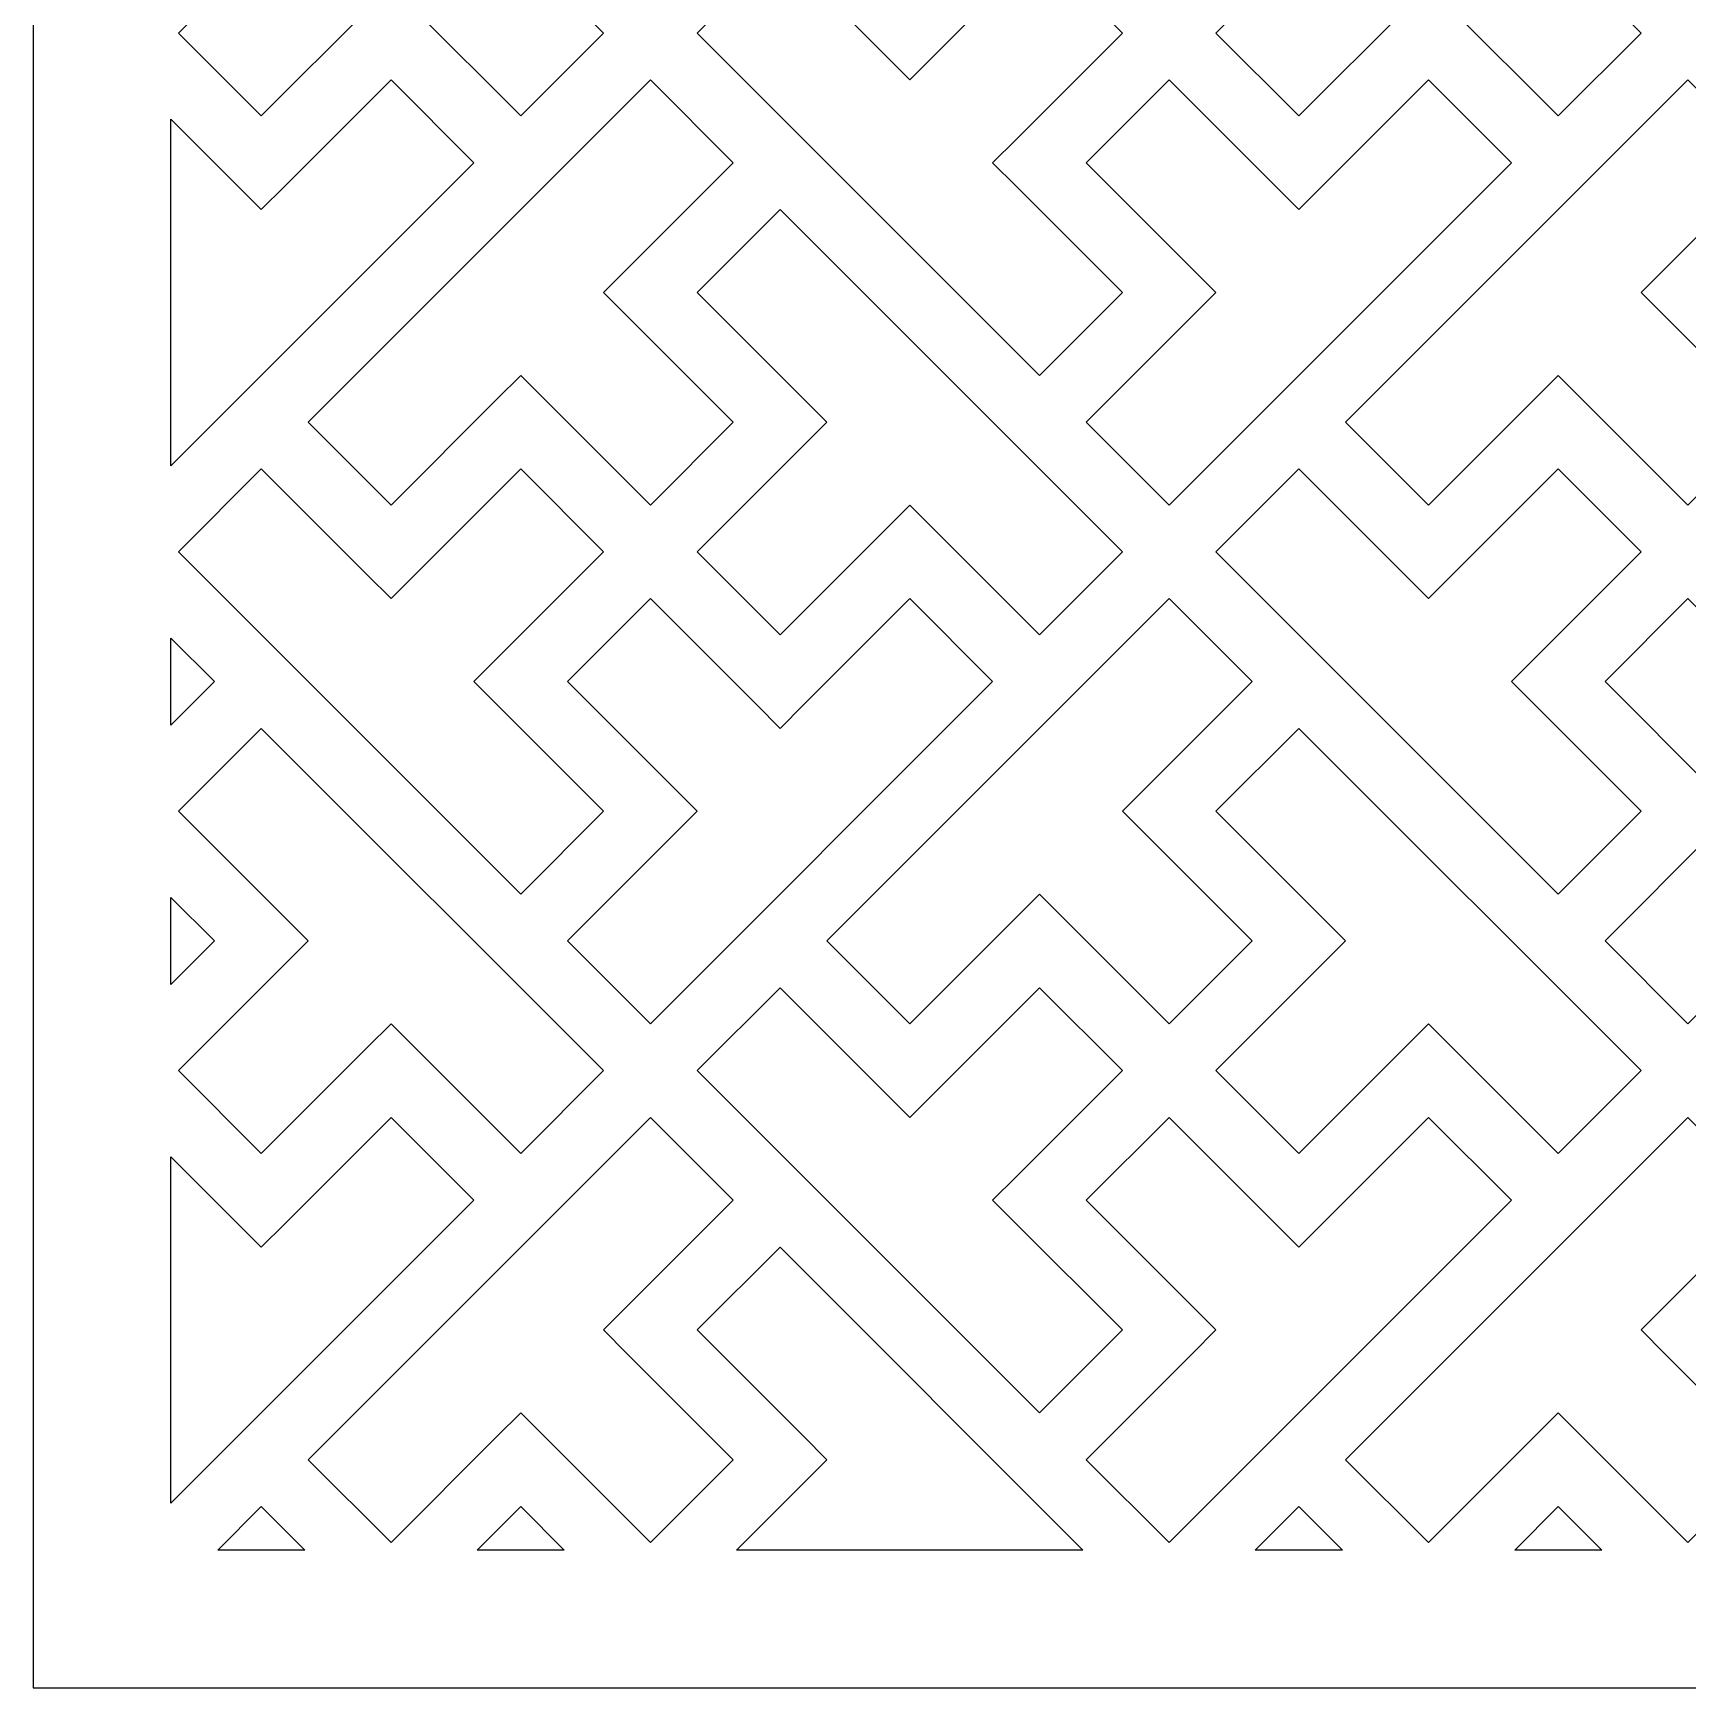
# Model space of a CAD drawing. Header units: centimetres. Extents: x -27.5 to -21.4, y -9.5 to 3.
# Drawn here: x -27.5 to -24.455, y -3.045 to 0 of the extents above; entities that cross this region are included whole.
import ezdxf

# ---------------------------------------------------------------- set-up
doc = ezdxf.new("R2010")
doc.units = ezdxf.units.CM
doc.header["$MEASUREMENT"] = 0
doc.layers.add('layer 1', color=7, linetype='Continuous')

msp = doc.modelspace()

# ---------------------------------------------------------------- linework, layer by layer
at = {"layer": 'layer 1', "color": 250}
for points, knots in [([(-27.5, 3.04475), (-27.5, 3.04475), (-21.4105, 3.04475), (-21.4105, 3.04475), (-21.4105, 3.04475), (-21.4105, 3.04475), (-21.4105, -3.04475), (-21.4105, -3.04475), (-21.4105, -3.04475), (-21.4105, -3.04475), (-27.5, -3.04475), (-27.5, -3.04475), (-27.5, -3.04475), (-27.5, -3.04475), (-27.5, 3.04475), (-27.5, 3.04475)], [0, 0, 0, 0, 0.2, 0.2, 0.2, 0.2, 0.4, 0.4, 0.4, 0.4, 0.6, 0.6, 0.6, 0.6, 1, 1, 1, 1]), ([(-26.45032, 0), (-26.45032, 0), (-27.08007, 0.62975), (-27.08007, 0.62975), (-27.08007, 0.62975), (-27.08007, 0.62975), (-27.23258, 0.47724), (-27.23258, 0.47724), (-27.23258, 0.47724), (-27.23258, 0.47724), (-27.03702, 0.28168), (-27.03702, 0.28168), (-27.03702, 0.28168), (-27.03702, 0.28168), (-26.99396, 0.23862), (-26.99396, 0.23862), (-26.99396, 0.23862), (-26.99396, 0.23862), (-27.03702, 0.19557), (-27.03702, 0.19557), (-27.03702, 0.19557), (-27.03702, 0.19557), (-27.23258, 0), (-27.23258, 0), (-27.23258, 0), (-27.23258, 0), (-27.23258, 0), (-27.23258, 0), (-27.23258, 0), (-27.23258, 0), (-27.08007, -0.15251), (-27.08007, -0.15251), (-27.08007, -0.15251), (-27.08007, -0.15251), (-26.88451, 0.04306), (-26.88451, 0.04306), (-26.88451, 0.04306), (-26.88451, 0.04306), (-26.84145, 0.08611), (-26.84145, 0.08611), (-26.84145, 0.08611), (-26.84145, 0.08611), (-26.7984, 0.04306), (-26.7984, 0.04306), (-26.7984, 0.04306), (-26.7984, 0.04306), (-26.60283, -0.15251), (-26.60283, -0.15251), (-26.60283, -0.15251), (-26.60283, -0.15251), (-26.45032, 0), (-26.45032, 0)], [0, 0, 0, 0, 0.0714286, 0.0714286, 0.0714286, 0.0714286, 0.1428571, 0.1428571, 0.1428571, 0.1428571, 0.2142857, 0.2142857, 0.2142857, 0.2142857, 0.2857143, 0.2857143, 0.2857143, 0.2857143, 0.3571429, 0.3571429, 0.3571429, 0.3571429, 0.4285714, 0.4285714, 0.4285714, 0.4285714, 0.5, 0.5, 0.5, 0.5, 0.5714286, 0.5714286, 0.5714286, 0.5714286, 0.6428571, 0.6428571, 0.6428571, 0.6428571, 0.7142857, 0.7142857, 0.7142857, 0.7142857, 0.7857143, 0.7857143, 0.7857143, 0.7857143, 0.8571429, 0.8571429, 0.8571429, 0.8571429, 1, 1, 1, 1]), ([(-24.54136, 0), (-24.54136, 0), (-25.17111, 0.62975), (-25.17111, 0.62975), (-25.17111, 0.62975), (-25.17111, 0.62975), (-25.32362, 0.47724), (-25.32362, 0.47724), (-25.32362, 0.47724), (-25.32362, 0.47724), (-25.12805, 0.28168), (-25.12805, 0.28168), (-25.12805, 0.28168), (-25.12805, 0.28168), (-25.085, 0.23862), (-25.085, 0.23862), (-25.085, 0.23862), (-25.085, 0.23862), (-25.12805, 0.19557), (-25.12805, 0.19557), (-25.12805, 0.19557), (-25.12805, 0.19557), (-25.32362, 0), (-25.32362, 0), (-25.32362, 0), (-25.32362, 0), (-25.32362, 0), (-25.32362, 0), (-25.32362, 0), (-25.32362, 0), (-25.17111, -0.15251), (-25.17111, -0.15251), (-25.17111, -0.15251), (-25.17111, -0.15251), (-24.97554, 0.04306), (-24.97554, 0.04306), (-24.97554, 0.04306), (-24.97554, 0.04306), (-24.93249, 0.08611), (-24.93249, 0.08611), (-24.93249, 0.08611), (-24.93249, 0.08611), (-24.88943, 0.04306), (-24.88943, 0.04306), (-24.88943, 0.04306), (-24.88943, 0.04306), (-24.69387, -0.15251), (-24.69387, -0.15251), (-24.69387, -0.15251), (-24.69387, -0.15251), (-24.54136, 0), (-24.54136, 0)], [0, 0, 0, 0, 0.0714286, 0.0714286, 0.0714286, 0.0714286, 0.1428571, 0.1428571, 0.1428571, 0.1428571, 0.2142857, 0.2142857, 0.2142857, 0.2142857, 0.2857143, 0.2857143, 0.2857143, 0.2857143, 0.3571429, 0.3571429, 0.3571429, 0.3571429, 0.4285714, 0.4285714, 0.4285714, 0.4285714, 0.5, 0.5, 0.5, 0.5, 0.5714286, 0.5714286, 0.5714286, 0.5714286, 0.6428571, 0.6428571, 0.6428571, 0.6428571, 0.7142857, 0.7142857, 0.7142857, 0.7142857, 0.7857143, 0.7857143, 0.7857143, 0.7857143, 0.8571429, 0.8571429, 0.8571429, 0.8571429, 1, 1, 1, 1]), ([(-26.2781, 0), (-26.2781, 0), (-25.64835, -0.62975), (-25.64835, -0.62975), (-25.64835, -0.62975), (-25.64835, -0.62975), (-25.49584, -0.47724), (-25.49584, -0.47724), (-25.49584, -0.47724), (-25.49584, -0.47724), (-25.69141, -0.28168), (-25.69141, -0.28168), (-25.69141, -0.28168), (-25.69141, -0.28168), (-25.73446, -0.23862), (-25.73446, -0.23862), (-25.73446, -0.23862), (-25.73446, -0.23862), (-25.69141, -0.19556), (-25.69141, -0.19556), (-25.69141, -0.19556), (-25.69141, -0.19556), (-25.49584, 0), (-25.49584, 0), (-25.49584, 0), (-25.49584, 0), (-25.64835, 0.15251), (-25.64835, 0.15251), (-25.64835, 0.15251), (-25.64835, 0.15251), (-25.84391, -0.04305), (-25.84391, -0.04305), (-25.84391, -0.04305), (-25.84391, -0.04305), (-25.88697, -0.08611), (-25.88697, -0.08611), (-25.88697, -0.08611), (-25.88697, -0.08611), (-25.93003, -0.04305), (-25.93003, -0.04305), (-25.93003, -0.04305), (-25.93003, -0.04305), (-26.12559, 0.15251), (-26.12559, 0.15251), (-26.12559, 0.15251), (-26.12559, 0.15251), (-26.2781, 0), (-26.2781, 0)], [0, 0, 0, 0, 0.0769231, 0.0769231, 0.0769231, 0.0769231, 0.1538462, 0.1538462, 0.1538462, 0.1538462, 0.2307692, 0.2307692, 0.2307692, 0.2307692, 0.3076923, 0.3076923, 0.3076923, 0.3076923, 0.3846154, 0.3846154, 0.3846154, 0.3846154, 0.4615385, 0.4615385, 0.4615385, 0.4615385, 0.5384615, 0.5384615, 0.5384615, 0.5384615, 0.6153846, 0.6153846, 0.6153846, 0.6153846, 0.6923077, 0.6923077, 0.6923077, 0.6923077, 0.7692308, 0.7692308, 0.7692308, 0.7692308, 0.8461538, 0.8461538, 0.8461538, 0.8461538, 1, 1, 1, 1]), ([(-27.24627, -0.79595), (-27.24627, -0.79595), (-26.68894, -0.23862), (-26.68894, -0.23862), (-26.68894, -0.23862), (-26.68894, -0.23862), (-26.84145, -0.08611), (-26.84145, -0.08611), (-26.84145, -0.08611), (-26.84145, -0.08611), (-27.03702, -0.28168), (-27.03702, -0.28168), (-27.03702, -0.28168), (-27.03702, -0.28168), (-27.08007, -0.32473), (-27.08007, -0.32473), (-27.08007, -0.32473), (-27.08007, -0.32473), (-27.12313, -0.28168), (-27.12313, -0.28168), (-27.12313, -0.28168), (-27.12313, -0.28168), (-27.24627, -0.15853), (-27.24627, -0.15853), (-27.24627, -0.15853), (-27.24627, -0.38366), (-27.24627, -0.57082), (-27.24627, -0.79595)], [0, 0, 0, 0, 0.125, 0.125, 0.125, 0.125, 0.25, 0.25, 0.25, 0.25, 0.375, 0.375, 0.375, 0.375, 0.5, 0.5, 0.5, 0.5, 0.625, 0.625, 0.625, 0.625, 0.75, 0.75, 0.75, 0.75, 1, 1, 1, 1]), ([(-26.36421, -0.08611), (-26.36421, -0.08611), (-26.99396, -0.71586), (-26.99396, -0.71586), (-26.99396, -0.71586), (-26.99396, -0.71586), (-26.84145, -0.86837), (-26.84145, -0.86837), (-26.84145, -0.86837), (-26.84145, -0.86837), (-26.64589, -0.6728), (-26.64589, -0.6728), (-26.64589, -0.6728), (-26.64589, -0.6728), (-26.60283, -0.62975), (-26.60283, -0.62975), (-26.60283, -0.62975), (-26.60283, -0.62975), (-26.55978, -0.6728), (-26.55978, -0.6728), (-26.55978, -0.6728), (-26.55978, -0.6728), (-26.36421, -0.86837), (-26.36421, -0.86837), (-26.36421, -0.86837), (-26.36421, -0.86837), (-26.2117, -0.71586), (-26.2117, -0.71586), (-26.2117, -0.71586), (-26.2117, -0.71586), (-26.40727, -0.5203), (-26.40727, -0.5203), (-26.40727, -0.5203), (-26.40727, -0.5203), (-26.45032, -0.47724), (-26.45032, -0.47724), (-26.45032, -0.47724), (-26.45032, -0.47724), (-26.40727, -0.43418), (-26.40727, -0.43418), (-26.40727, -0.43418), (-26.40727, -0.43418), (-26.2117, -0.23862), (-26.2117, -0.23862), (-26.2117, -0.23862), (-26.2117, -0.23862), (-26.36421, -0.08611), (-26.36421, -0.08611)], [0, 0, 0, 0, 0.0769231, 0.0769231, 0.0769231, 0.0769231, 0.1538462, 0.1538462, 0.1538462, 0.1538462, 0.2307692, 0.2307692, 0.2307692, 0.2307692, 0.3076923, 0.3076923, 0.3076923, 0.3076923, 0.3846154, 0.3846154, 0.3846154, 0.3846154, 0.4615385, 0.4615385, 0.4615385, 0.4615385, 0.5384615, 0.5384615, 0.5384615, 0.5384615, 0.6153846, 0.6153846, 0.6153846, 0.6153846, 0.6923077, 0.6923077, 0.6923077, 0.6923077, 0.7692308, 0.7692308, 0.7692308, 0.7692308, 0.8461538, 0.8461538, 0.8461538, 0.8461538, 1, 1, 1, 1]), ([(-25.56224, -0.71586), (-25.56224, -0.71586), (-25.40973, -0.86837), (-25.40973, -0.86837), (-25.40973, -0.86837), (-25.40973, -0.86837), (-24.77998, -0.23862), (-24.77998, -0.23862), (-24.77998, -0.23862), (-24.77998, -0.23862), (-24.93249, -0.08611), (-24.93249, -0.08611), (-24.93249, -0.08611), (-24.93249, -0.08611), (-25.12805, -0.28168), (-25.12805, -0.28168), (-25.12805, -0.28168), (-25.12805, -0.28168), (-25.17111, -0.32473), (-25.17111, -0.32473), (-25.17111, -0.32473), (-25.17111, -0.32473), (-25.21417, -0.28168), (-25.21417, -0.28168), (-25.21417, -0.28168), (-25.21417, -0.28168), (-25.40973, -0.08611), (-25.40973, -0.08611), (-25.40973, -0.08611), (-25.40973, -0.08611), (-25.40973, -0.08611), (-25.40973, -0.08611), (-25.40973, -0.08611), (-25.40973, -0.08611), (-25.56224, -0.23862), (-25.56224, -0.23862), (-25.56224, -0.23862), (-25.56224, -0.23862), (-25.36667, -0.43418), (-25.36667, -0.43418), (-25.36667, -0.43418), (-25.36667, -0.43418), (-25.32362, -0.47724), (-25.32362, -0.47724), (-25.32362, -0.47724), (-25.32362, -0.47724), (-25.36667, -0.5203), (-25.36667, -0.5203), (-25.36667, -0.5203), (-25.36667, -0.5203), (-25.56224, -0.71586), (-25.56224, -0.71586)], [0, 0, 0, 0, 0.0714286, 0.0714286, 0.0714286, 0.0714286, 0.1428571, 0.1428571, 0.1428571, 0.1428571, 0.2142857, 0.2142857, 0.2142857, 0.2142857, 0.2857143, 0.2857143, 0.2857143, 0.2857143, 0.3571429, 0.3571429, 0.3571429, 0.3571429, 0.4285714, 0.4285714, 0.4285714, 0.4285714, 0.5, 0.5, 0.5, 0.5, 0.5714286, 0.5714286, 0.5714286, 0.5714286, 0.6428571, 0.6428571, 0.6428571, 0.6428571, 0.7142857, 0.7142857, 0.7142857, 0.7142857, 0.7857143, 0.7857143, 0.7857143, 0.7857143, 0.8571429, 0.8571429, 0.8571429, 0.8571429, 1, 1, 1, 1]), ([(-24.45525, -0.08611), (-24.45525, -0.08611), (-25.085, -0.71586), (-25.085, -0.71586), (-25.085, -0.71586), (-25.085, -0.71586), (-24.93249, -0.86837), (-24.93249, -0.86837), (-24.93249, -0.86837), (-24.93249, -0.86837), (-24.73692, -0.6728), (-24.73692, -0.6728), (-24.73692, -0.6728), (-24.73692, -0.6728), (-24.69387, -0.62975), (-24.69387, -0.62975), (-24.69387, -0.62975), (-24.69387, -0.62975), (-24.65081, -0.6728), (-24.65081, -0.6728), (-24.65081, -0.6728), (-24.65081, -0.6728), (-24.45525, -0.86837), (-24.45525, -0.86837), (-24.45525, -0.86837), (-24.45525, -0.86837), (-24.30274, -0.71586), (-24.30274, -0.71586), (-24.30274, -0.71586), (-24.30274, -0.71586), (-24.4983, -0.5203), (-24.4983, -0.5203), (-24.4983, -0.5203), (-24.4983, -0.5203), (-24.54136, -0.47724), (-24.54136, -0.47724), (-24.54136, -0.47724), (-24.54136, -0.47724), (-24.4983, -0.43418), (-24.4983, -0.43418), (-24.4983, -0.43418), (-24.4983, -0.43418), (-24.30274, -0.23862), (-24.30274, -0.23862), (-24.30274, -0.23862), (-24.30274, -0.23862), (-24.45525, -0.08611), (-24.45525, -0.08611), (-24.45525, -0.08611), (-24.45525, -0.08611), (-24.45525, -0.08611), (-24.45525, -0.08611)], [0, 0, 0, 0, 0.0714286, 0.0714286, 0.0714286, 0.0714286, 0.1428571, 0.1428571, 0.1428571, 0.1428571, 0.2142857, 0.2142857, 0.2142857, 0.2142857, 0.2857143, 0.2857143, 0.2857143, 0.2857143, 0.3571429, 0.3571429, 0.3571429, 0.3571429, 0.4285714, 0.4285714, 0.4285714, 0.4285714, 0.5, 0.5, 0.5, 0.5, 0.5714286, 0.5714286, 0.5714286, 0.5714286, 0.6428571, 0.6428571, 0.6428571, 0.6428571, 0.7142857, 0.7142857, 0.7142857, 0.7142857, 0.7857143, 0.7857143, 0.7857143, 0.7857143, 0.8571429, 0.8571429, 0.8571429, 0.8571429, 1, 1, 1, 1]), ([(-25.49584, -0.95448), (-25.49584, -0.95448), (-26.12559, -0.32473), (-26.12559, -0.32473), (-26.12559, -0.32473), (-26.12559, -0.32473), (-26.2781, -0.47724), (-26.2781, -0.47724), (-26.2781, -0.47724), (-26.2781, -0.47724), (-26.08253, -0.6728), (-26.08253, -0.6728), (-26.08253, -0.6728), (-26.08253, -0.6728), (-26.03948, -0.71586), (-26.03948, -0.71586), (-26.03948, -0.71586), (-26.03948, -0.71586), (-26.08253, -0.75892), (-26.08253, -0.75892), (-26.08253, -0.75892), (-26.08253, -0.75892), (-26.2781, -0.95448), (-26.2781, -0.95448), (-26.2781, -0.95448), (-26.2781, -0.95448), (-26.2781, -0.95448), (-26.2781, -0.95448), (-26.2781, -0.95448), (-26.2781, -0.95448), (-26.12559, -1.10699), (-26.12559, -1.10699), (-26.12559, -1.10699), (-26.12559, -1.10699), (-25.93003, -0.91142), (-25.93003, -0.91142), (-25.93003, -0.91142), (-25.93003, -0.91142), (-25.88697, -0.86837), (-25.88697, -0.86837), (-25.88697, -0.86837), (-25.88697, -0.86837), (-25.84391, -0.91142), (-25.84391, -0.91142), (-25.84391, -0.91142), (-25.84391, -0.91142), (-25.64835, -1.10699), (-25.64835, -1.10699), (-25.64835, -1.10699), (-25.64835, -1.10699), (-25.49584, -0.95448), (-25.49584, -0.95448)], [0, 0, 0, 0, 0.0714286, 0.0714286, 0.0714286, 0.0714286, 0.1428571, 0.1428571, 0.1428571, 0.1428571, 0.2142857, 0.2142857, 0.2142857, 0.2142857, 0.2857143, 0.2857143, 0.2857143, 0.2857143, 0.3571429, 0.3571429, 0.3571429, 0.3571429, 0.4285714, 0.4285714, 0.4285714, 0.4285714, 0.5, 0.5, 0.5, 0.5, 0.5714286, 0.5714286, 0.5714286, 0.5714286, 0.6428571, 0.6428571, 0.6428571, 0.6428571, 0.7142857, 0.7142857, 0.7142857, 0.7142857, 0.7857143, 0.7857143, 0.7857143, 0.7857143, 0.8571429, 0.8571429, 0.8571429, 0.8571429, 1, 1, 1, 1]), ([(-27.23258, -0.95448), (-27.23258, -0.95448), (-26.60283, -1.58423), (-26.60283, -1.58423), (-26.60283, -1.58423), (-26.60283, -1.58423), (-26.45032, -1.43172), (-26.45032, -1.43172), (-26.45032, -1.43172), (-26.45032, -1.43172), (-26.64589, -1.23616), (-26.64589, -1.23616), (-26.64589, -1.23616), (-26.64589, -1.23616), (-26.68894, -1.1931), (-26.68894, -1.1931), (-26.68894, -1.1931), (-26.68894, -1.1931), (-26.64589, -1.15004), (-26.64589, -1.15004), (-26.64589, -1.15004), (-26.64589, -1.15004), (-26.45032, -0.95448), (-26.45032, -0.95448), (-26.45032, -0.95448), (-26.45032, -0.95448), (-26.60283, -0.80197), (-26.60283, -0.80197), (-26.60283, -0.80197), (-26.60283, -0.80197), (-26.7984, -0.99754), (-26.7984, -0.99754), (-26.7984, -0.99754), (-26.7984, -0.99754), (-26.84145, -1.04059), (-26.84145, -1.04059), (-26.84145, -1.04059), (-26.84145, -1.04059), (-26.88451, -0.99754), (-26.88451, -0.99754), (-26.88451, -0.99754), (-26.88451, -0.99754), (-27.08007, -0.80197), (-27.08007, -0.80197), (-27.08007, -0.80197), (-27.08007, -0.80197), (-27.23258, -0.95448), (-27.23258, -0.95448)], [0, 0, 0, 0, 0.0769231, 0.0769231, 0.0769231, 0.0769231, 0.1538462, 0.1538462, 0.1538462, 0.1538462, 0.2307692, 0.2307692, 0.2307692, 0.2307692, 0.3076923, 0.3076923, 0.3076923, 0.3076923, 0.3846154, 0.3846154, 0.3846154, 0.3846154, 0.4615385, 0.4615385, 0.4615385, 0.4615385, 0.5384615, 0.5384615, 0.5384615, 0.5384615, 0.6153846, 0.6153846, 0.6153846, 0.6153846, 0.6923077, 0.6923077, 0.6923077, 0.6923077, 0.7692308, 0.7692308, 0.7692308, 0.7692308, 0.8461538, 0.8461538, 0.8461538, 0.8461538, 1, 1, 1, 1]), ([(-25.32362, -0.95448), (-25.32362, -0.95448), (-25.32362, -0.95448), (-25.32362, -0.95448), (-25.32362, -0.95448), (-25.32362, -0.95448), (-24.69387, -1.58423), (-24.69387, -1.58423), (-24.69387, -1.58423), (-24.69387, -1.58423), (-24.54136, -1.43172), (-24.54136, -1.43172), (-24.54136, -1.43172), (-24.54136, -1.43172), (-24.73692, -1.23616), (-24.73692, -1.23616), (-24.73692, -1.23616), (-24.73692, -1.23616), (-24.77998, -1.1931), (-24.77998, -1.1931), (-24.77998, -1.1931), (-24.77998, -1.1931), (-24.73692, -1.15004), (-24.73692, -1.15004), (-24.73692, -1.15004), (-24.73692, -1.15004), (-24.54136, -0.95448), (-24.54136, -0.95448), (-24.54136, -0.95448), (-24.54136, -0.95448), (-24.69387, -0.80197), (-24.69387, -0.80197), (-24.69387, -0.80197), (-24.69387, -0.80197), (-24.88943, -0.99754), (-24.88943, -0.99754), (-24.88943, -0.99754), (-24.88943, -0.99754), (-24.93249, -1.04059), (-24.93249, -1.04059), (-24.93249, -1.04059), (-24.93249, -1.04059), (-24.97554, -0.99754), (-24.97554, -0.99754), (-24.97554, -0.99754), (-24.97554, -0.99754), (-25.17111, -0.80197), (-25.17111, -0.80197), (-25.17111, -0.80197), (-25.17111, -0.80197), (-25.32362, -0.95448), (-25.32362, -0.95448)], [0, 0, 0, 0, 0.0714286, 0.0714286, 0.0714286, 0.0714286, 0.1428571, 0.1428571, 0.1428571, 0.1428571, 0.2142857, 0.2142857, 0.2142857, 0.2142857, 0.2857143, 0.2857143, 0.2857143, 0.2857143, 0.3571429, 0.3571429, 0.3571429, 0.3571429, 0.4285714, 0.4285714, 0.4285714, 0.4285714, 0.5, 0.5, 0.5, 0.5, 0.5714286, 0.5714286, 0.5714286, 0.5714286, 0.6428571, 0.6428571, 0.6428571, 0.6428571, 0.7142857, 0.7142857, 0.7142857, 0.7142857, 0.7857143, 0.7857143, 0.7857143, 0.7857143, 0.8571429, 0.8571429, 0.8571429, 0.8571429, 1, 1, 1, 1]), ([(-26.51672, -1.67034), (-26.51672, -1.67034), (-26.36421, -1.82285), (-26.36421, -1.82285), (-26.36421, -1.82285), (-26.36421, -1.82285), (-25.73446, -1.1931), (-25.73446, -1.1931), (-25.73446, -1.1931), (-25.73446, -1.1931), (-25.88697, -1.04059), (-25.88697, -1.04059), (-25.88697, -1.04059), (-25.88697, -1.04059), (-26.08253, -1.23616), (-26.08253, -1.23616), (-26.08253, -1.23616), (-26.08253, -1.23616), (-26.12559, -1.27921), (-26.12559, -1.27921), (-26.12559, -1.27921), (-26.12559, -1.27921), (-26.16865, -1.23616), (-26.16865, -1.23616), (-26.16865, -1.23616), (-26.16865, -1.23616), (-26.36421, -1.04059), (-26.36421, -1.04059), (-26.36421, -1.04059), (-26.36421, -1.04059), (-26.51672, -1.1931), (-26.51672, -1.1931), (-26.51672, -1.1931), (-26.51672, -1.1931), (-26.32116, -1.38867), (-26.32116, -1.38867), (-26.32116, -1.38867), (-26.32116, -1.38867), (-26.2781, -1.43172), (-26.2781, -1.43172), (-26.2781, -1.43172), (-26.2781, -1.43172), (-26.32116, -1.47478), (-26.32116, -1.47478), (-26.32116, -1.47478), (-26.32116, -1.47478), (-26.51672, -1.67034), (-26.51672, -1.67034)], [0, 0, 0, 0, 0.0769231, 0.0769231, 0.0769231, 0.0769231, 0.1538462, 0.1538462, 0.1538462, 0.1538462, 0.2307692, 0.2307692, 0.2307692, 0.2307692, 0.3076923, 0.3076923, 0.3076923, 0.3076923, 0.3846154, 0.3846154, 0.3846154, 0.3846154, 0.4615385, 0.4615385, 0.4615385, 0.4615385, 0.5384615, 0.5384615, 0.5384615, 0.5384615, 0.6153846, 0.6153846, 0.6153846, 0.6153846, 0.6923077, 0.6923077, 0.6923077, 0.6923077, 0.7692308, 0.7692308, 0.7692308, 0.7692308, 0.8461538, 0.8461538, 0.8461538, 0.8461538, 1, 1, 1, 1]), ([(-25.40973, -1.04059), (-25.40973, -1.04059), (-26.03948, -1.67034), (-26.03948, -1.67034), (-26.03948, -1.67034), (-26.03948, -1.67034), (-25.88697, -1.82285), (-25.88697, -1.82285), (-25.88697, -1.82285), (-25.88697, -1.82285), (-25.69141, -1.62729), (-25.69141, -1.62729), (-25.69141, -1.62729), (-25.69141, -1.62729), (-25.64835, -1.58423), (-25.64835, -1.58423), (-25.64835, -1.58423), (-25.64835, -1.58423), (-25.60529, -1.62729), (-25.60529, -1.62729), (-25.60529, -1.62729), (-25.60529, -1.62729), (-25.40973, -1.82285), (-25.40973, -1.82285), (-25.40973, -1.82285), (-25.40973, -1.82285), (-25.25722, -1.67034), (-25.25722, -1.67034), (-25.25722, -1.67034), (-25.25722, -1.67034), (-25.45279, -1.47478), (-25.45279, -1.47478), (-25.45279, -1.47478), (-25.45279, -1.47478), (-25.49584, -1.43172), (-25.49584, -1.43172), (-25.49584, -1.43172), (-25.49584, -1.43172), (-25.45279, -1.38867), (-25.45279, -1.38867), (-25.45279, -1.38867), (-25.45279, -1.38867), (-25.25722, -1.1931), (-25.25722, -1.1931), (-25.25722, -1.1931), (-25.25722, -1.1931), (-25.40973, -1.04059), (-25.40973, -1.04059)], [0, 0, 0, 0, 0.0769231, 0.0769231, 0.0769231, 0.0769231, 0.1538462, 0.1538462, 0.1538462, 0.1538462, 0.2307692, 0.2307692, 0.2307692, 0.2307692, 0.3076923, 0.3076923, 0.3076923, 0.3076923, 0.3846154, 0.3846154, 0.3846154, 0.3846154, 0.4615385, 0.4615385, 0.4615385, 0.4615385, 0.5384615, 0.5384615, 0.5384615, 0.5384615, 0.6153846, 0.6153846, 0.6153846, 0.6153846, 0.6923077, 0.6923077, 0.6923077, 0.6923077, 0.7692308, 0.7692308, 0.7692308, 0.7692308, 0.8461538, 0.8461538, 0.8461538, 0.8461538, 1, 1, 1, 1]), ([(-25.40973, -1.04059), (-25.40973, -1.04059), (-25.40973, -1.04059), (-25.40973, -1.04059), (-25.40973, -1.04059), (-25.40973, -1.04059), (-25.40973, -1.04059), (-25.40973, -1.04059)], [0, 0, 0, 0, 0.3333333, 0.3333333, 0.3333333, 0.3333333, 1, 1, 1, 1]), ([(-25.25722, -1.1931), (-25.25722, -1.1931), (-25.40973, -1.04059), (-25.40973, -1.04059), (-25.40973, -1.04059), (-25.40973, -1.04059), (-25.25722, -1.1931), (-25.25722, -1.1931)], [0, 0, 0, 0, 0.3333333, 0.3333333, 0.3333333, 0.3333333, 1, 1, 1, 1]), ([(-24.60776, -1.67034), (-24.60776, -1.67034), (-24.45525, -1.82285), (-24.45525, -1.82285), (-24.45525, -1.82285), (-24.45525, -1.82285), (-23.8255, -1.1931), (-23.8255, -1.1931), (-23.8255, -1.1931), (-23.8255, -1.1931), (-23.97801, -1.04059), (-23.97801, -1.04059), (-23.97801, -1.04059), (-23.97801, -1.04059), (-24.17357, -1.23616), (-24.17357, -1.23616), (-24.17357, -1.23616), (-24.17357, -1.23616), (-24.21663, -1.27921), (-24.21663, -1.27921), (-24.21663, -1.27921), (-24.21663, -1.27921), (-24.25968, -1.23616), (-24.25968, -1.23616), (-24.25968, -1.23616), (-24.25968, -1.23616), (-24.45525, -1.04059), (-24.45525, -1.04059), (-24.45525, -1.04059), (-24.45525, -1.04059), (-24.60776, -1.1931), (-24.60776, -1.1931), (-24.60776, -1.1931), (-24.60776, -1.1931), (-24.41219, -1.38867), (-24.41219, -1.38867), (-24.41219, -1.38867), (-24.41219, -1.38867), (-24.36914, -1.43172), (-24.36914, -1.43172), (-24.36914, -1.43172), (-24.36914, -1.43172), (-24.41219, -1.47478), (-24.41219, -1.47478), (-24.41219, -1.47478), (-24.41219, -1.47478), (-24.60776, -1.67034), (-24.60776, -1.67034)], [0, 0, 0, 0, 0.0769231, 0.0769231, 0.0769231, 0.0769231, 0.1538462, 0.1538462, 0.1538462, 0.1538462, 0.2307692, 0.2307692, 0.2307692, 0.2307692, 0.3076923, 0.3076923, 0.3076923, 0.3076923, 0.3846154, 0.3846154, 0.3846154, 0.3846154, 0.4615385, 0.4615385, 0.4615385, 0.4615385, 0.5384615, 0.5384615, 0.5384615, 0.5384615, 0.6153846, 0.6153846, 0.6153846, 0.6153846, 0.6923077, 0.6923077, 0.6923077, 0.6923077, 0.7692308, 0.7692308, 0.7692308, 0.7692308, 0.8461538, 0.8461538, 0.8461538, 0.8461538, 1, 1, 1, 1]), ([(-27.24627, -1.27319), (-27.24627, -1.27319), (-27.16618, -1.1931), (-27.16618, -1.1931), (-27.16618, -1.1931), (-27.16618, -1.1931), (-27.24627, -1.11301), (-27.24627, -1.11301), (-27.24627, -1.11301), (-27.24627, -1.11301), (-27.24627, -1.27319), (-27.24627, -1.27319)], [0, 0, 0, 0, 0.25, 0.25, 0.25, 0.25, 0.5, 0.5, 0.5, 0.5, 1, 1, 1, 1]), ([(-26.45032, -1.90896), (-26.45032, -1.90896), (-27.08007, -1.27921), (-27.08007, -1.27921), (-27.08007, -1.27921), (-27.08007, -1.27921), (-27.23258, -1.43172), (-27.23258, -1.43172), (-27.23258, -1.43172), (-27.23258, -1.43172), (-27.03702, -1.62729), (-27.03702, -1.62729), (-27.03702, -1.62729), (-27.03702, -1.62729), (-26.99396, -1.67034), (-26.99396, -1.67034), (-26.99396, -1.67034), (-26.99396, -1.67034), (-27.03702, -1.7134), (-27.03702, -1.7134), (-27.03702, -1.7134), (-27.03702, -1.7134), (-27.23258, -1.90896), (-27.23258, -1.90896), (-27.23258, -1.90896), (-27.23258, -1.90896), (-27.23258, -1.90896), (-27.23258, -1.90896), (-27.23258, -1.90896), (-27.23258, -1.90896), (-27.08007, -2.06147), (-27.08007, -2.06147), (-27.08007, -2.06147), (-27.08007, -2.06147), (-26.88451, -1.86591), (-26.88451, -1.86591), (-26.88451, -1.86591), (-26.88451, -1.86591), (-26.84145, -1.82285), (-26.84145, -1.82285), (-26.84145, -1.82285), (-26.84145, -1.82285), (-26.7984, -1.86591), (-26.7984, -1.86591), (-26.7984, -1.86591), (-26.7984, -1.86591), (-26.60283, -2.06147), (-26.60283, -2.06147), (-26.60283, -2.06147), (-26.60283, -2.06147), (-26.45032, -1.90896), (-26.45032, -1.90896)], [0, 0, 0, 0, 0.0714286, 0.0714286, 0.0714286, 0.0714286, 0.1428571, 0.1428571, 0.1428571, 0.1428571, 0.2142857, 0.2142857, 0.2142857, 0.2142857, 0.2857143, 0.2857143, 0.2857143, 0.2857143, 0.3571429, 0.3571429, 0.3571429, 0.3571429, 0.4285714, 0.4285714, 0.4285714, 0.4285714, 0.5, 0.5, 0.5, 0.5, 0.5714286, 0.5714286, 0.5714286, 0.5714286, 0.6428571, 0.6428571, 0.6428571, 0.6428571, 0.7142857, 0.7142857, 0.7142857, 0.7142857, 0.7857143, 0.7857143, 0.7857143, 0.7857143, 0.8571429, 0.8571429, 0.8571429, 0.8571429, 1, 1, 1, 1]), ([(-24.54136, -1.90896), (-24.54136, -1.90896), (-25.17111, -1.27921), (-25.17111, -1.27921), (-25.17111, -1.27921), (-25.17111, -1.27921), (-25.32362, -1.43172), (-25.32362, -1.43172), (-25.32362, -1.43172), (-25.32362, -1.43172), (-25.12805, -1.62729), (-25.12805, -1.62729), (-25.12805, -1.62729), (-25.12805, -1.62729), (-25.085, -1.67034), (-25.085, -1.67034), (-25.085, -1.67034), (-25.085, -1.67034), (-25.12805, -1.7134), (-25.12805, -1.7134), (-25.12805, -1.7134), (-25.12805, -1.7134), (-25.32362, -1.90896), (-25.32362, -1.90896), (-25.32362, -1.90896), (-25.32362, -1.90896), (-25.32362, -1.90896), (-25.32362, -1.90896), (-25.32362, -1.90896), (-25.32362, -1.90896), (-25.17111, -2.06147), (-25.17111, -2.06147), (-25.17111, -2.06147), (-25.17111, -2.06147), (-24.97554, -1.86591), (-24.97554, -1.86591), (-24.97554, -1.86591), (-24.97554, -1.86591), (-24.93249, -1.82285), (-24.93249, -1.82285), (-24.93249, -1.82285), (-24.93249, -1.82285), (-24.88943, -1.86591), (-24.88943, -1.86591), (-24.88943, -1.86591), (-24.88943, -1.86591), (-24.69387, -2.06147), (-24.69387, -2.06147), (-24.69387, -2.06147), (-24.69387, -2.06147), (-24.54136, -1.90896), (-24.54136, -1.90896)], [0, 0, 0, 0, 0.0714286, 0.0714286, 0.0714286, 0.0714286, 0.1428571, 0.1428571, 0.1428571, 0.1428571, 0.2142857, 0.2142857, 0.2142857, 0.2142857, 0.2857143, 0.2857143, 0.2857143, 0.2857143, 0.3571429, 0.3571429, 0.3571429, 0.3571429, 0.4285714, 0.4285714, 0.4285714, 0.4285714, 0.5, 0.5, 0.5, 0.5, 0.5714286, 0.5714286, 0.5714286, 0.5714286, 0.6428571, 0.6428571, 0.6428571, 0.6428571, 0.7142857, 0.7142857, 0.7142857, 0.7142857, 0.7857143, 0.7857143, 0.7857143, 0.7857143, 0.8571429, 0.8571429, 0.8571429, 0.8571429, 1, 1, 1, 1]), ([(-27.24627, -1.75043), (-27.24627, -1.75043), (-27.16618, -1.67034), (-27.16618, -1.67034), (-27.16618, -1.67034), (-27.16618, -1.67034), (-27.24627, -1.59025), (-27.24627, -1.59025), (-27.24627, -1.59025), (-27.24627, -1.59025), (-27.24627, -1.75043), (-27.24627, -1.75043)], [0, 0, 0, 0, 0.25, 0.25, 0.25, 0.25, 0.5, 0.5, 0.5, 0.5, 1, 1, 1, 1]), ([(-26.2781, -1.90896), (-26.2781, -1.90896), (-26.2781, -1.90896), (-26.2781, -1.90896), (-26.2781, -1.90896), (-26.2781, -1.90896), (-25.64835, -2.53871), (-25.64835, -2.53871), (-25.64835, -2.53871), (-25.64835, -2.53871), (-25.49584, -2.3862), (-25.49584, -2.3862), (-25.49584, -2.3862), (-25.49584, -2.3862), (-25.69141, -2.19064), (-25.69141, -2.19064), (-25.69141, -2.19064), (-25.69141, -2.19064), (-25.73446, -2.14758), (-25.73446, -2.14758), (-25.73446, -2.14758), (-25.73446, -2.14758), (-25.69141, -2.10453), (-25.69141, -2.10453), (-25.69141, -2.10453), (-25.69141, -2.10453), (-25.49584, -1.90896), (-25.49584, -1.90896), (-25.49584, -1.90896), (-25.49584, -1.90896), (-25.64835, -1.75645), (-25.64835, -1.75645), (-25.64835, -1.75645), (-25.64835, -1.75645), (-25.84391, -1.95202), (-25.84391, -1.95202), (-25.84391, -1.95202), (-25.84391, -1.95202), (-25.88697, -1.99507), (-25.88697, -1.99507), (-25.88697, -1.99507), (-25.88697, -1.99507), (-25.93003, -1.95202), (-25.93003, -1.95202), (-25.93003, -1.95202), (-25.93003, -1.95202), (-26.12559, -1.75645), (-26.12559, -1.75645), (-26.12559, -1.75645), (-26.12559, -1.75645), (-26.2781, -1.90896), (-26.2781, -1.90896)], [0, 0, 0, 0, 0.0714286, 0.0714286, 0.0714286, 0.0714286, 0.1428571, 0.1428571, 0.1428571, 0.1428571, 0.2142857, 0.2142857, 0.2142857, 0.2142857, 0.2857143, 0.2857143, 0.2857143, 0.2857143, 0.3571429, 0.3571429, 0.3571429, 0.3571429, 0.4285714, 0.4285714, 0.4285714, 0.4285714, 0.5, 0.5, 0.5, 0.5, 0.5714286, 0.5714286, 0.5714286, 0.5714286, 0.6428571, 0.6428571, 0.6428571, 0.6428571, 0.7142857, 0.7142857, 0.7142857, 0.7142857, 0.7857143, 0.7857143, 0.7857143, 0.7857143, 0.8571429, 0.8571429, 0.8571429, 0.8571429, 1, 1, 1, 1]), ([(-27.24627, -2.70491), (-27.24627, -2.70491), (-26.68894, -2.14758), (-26.68894, -2.14758), (-26.68894, -2.14758), (-26.68894, -2.14758), (-26.84145, -1.99507), (-26.84145, -1.99507), (-26.84145, -1.99507), (-26.84145, -1.99507), (-27.03702, -2.19064), (-27.03702, -2.19064), (-27.03702, -2.19064), (-27.03702, -2.19064), (-27.08007, -2.23369), (-27.08007, -2.23369), (-27.08007, -2.23369), (-27.08007, -2.23369), (-27.12313, -2.19064), (-27.12313, -2.19064), (-27.12313, -2.19064), (-27.12313, -2.19064), (-27.24627, -2.06749), (-27.24627, -2.06749), (-27.24627, -2.06749), (-27.24627, -2.29262), (-27.24627, -2.47978), (-27.24627, -2.70491)], [0, 0, 0, 0, 0.125, 0.125, 0.125, 0.125, 0.25, 0.25, 0.25, 0.25, 0.375, 0.375, 0.375, 0.375, 0.5, 0.5, 0.5, 0.5, 0.625, 0.625, 0.625, 0.625, 0.75, 0.75, 0.75, 0.75, 1, 1, 1, 1]), ([(-26.36421, -1.99507), (-26.36421, -1.99507), (-26.99396, -2.62482), (-26.99396, -2.62482), (-26.99396, -2.62482), (-26.99396, -2.62482), (-26.84145, -2.77733), (-26.84145, -2.77733), (-26.84145, -2.77733), (-26.84145, -2.77733), (-26.64589, -2.58177), (-26.64589, -2.58177), (-26.64589, -2.58177), (-26.64589, -2.58177), (-26.60283, -2.53871), (-26.60283, -2.53871), (-26.60283, -2.53871), (-26.60283, -2.53871), (-26.55978, -2.58177), (-26.55978, -2.58177), (-26.55978, -2.58177), (-26.55978, -2.58177), (-26.36421, -2.77733), (-26.36421, -2.77733), (-26.36421, -2.77733), (-26.36421, -2.77733), (-26.2117, -2.62482), (-26.2117, -2.62482), (-26.2117, -2.62482), (-26.2117, -2.62482), (-26.40727, -2.42926), (-26.40727, -2.42926), (-26.40727, -2.42926), (-26.40727, -2.42926), (-26.45032, -2.3862), (-26.45032, -2.3862), (-26.45032, -2.3862), (-26.45032, -2.3862), (-26.40727, -2.34315), (-26.40727, -2.34315), (-26.40727, -2.34315), (-26.40727, -2.34315), (-26.2117, -2.14758), (-26.2117, -2.14758), (-26.2117, -2.14758), (-26.2117, -2.14758), (-26.36421, -1.99507), (-26.36421, -1.99507), (-26.36421, -1.99507), (-26.36421, -1.99507), (-26.36421, -1.99507), (-26.36421, -1.99507)], [0, 0, 0, 0, 0.0714286, 0.0714286, 0.0714286, 0.0714286, 0.1428571, 0.1428571, 0.1428571, 0.1428571, 0.2142857, 0.2142857, 0.2142857, 0.2142857, 0.2857143, 0.2857143, 0.2857143, 0.2857143, 0.3571429, 0.3571429, 0.3571429, 0.3571429, 0.4285714, 0.4285714, 0.4285714, 0.4285714, 0.5, 0.5, 0.5, 0.5, 0.5714286, 0.5714286, 0.5714286, 0.5714286, 0.6428571, 0.6428571, 0.6428571, 0.6428571, 0.7142857, 0.7142857, 0.7142857, 0.7142857, 0.7857143, 0.7857143, 0.7857143, 0.7857143, 0.8571429, 0.8571429, 0.8571429, 0.8571429, 1, 1, 1, 1]), ([(-25.56224, -2.62482), (-25.56224, -2.62482), (-25.40973, -2.77733), (-25.40973, -2.77733), (-25.40973, -2.77733), (-25.40973, -2.77733), (-24.77998, -2.14758), (-24.77998, -2.14758), (-24.77998, -2.14758), (-24.77998, -2.14758), (-24.93249, -1.99507), (-24.93249, -1.99507), (-24.93249, -1.99507), (-24.93249, -1.99507), (-25.12805, -2.19064), (-25.12805, -2.19064), (-25.12805, -2.19064), (-25.12805, -2.19064), (-25.17111, -2.23369), (-25.17111, -2.23369), (-25.17111, -2.23369), (-25.17111, -2.23369), (-25.21417, -2.19064), (-25.21417, -2.19064), (-25.21417, -2.19064), (-25.21417, -2.19064), (-25.40973, -1.99507), (-25.40973, -1.99507), (-25.40973, -1.99507), (-25.40973, -1.99507), (-25.40973, -1.99507), (-25.40973, -1.99507), (-25.40973, -1.99507), (-25.40973, -1.99507), (-25.56224, -2.14758), (-25.56224, -2.14758), (-25.56224, -2.14758), (-25.56224, -2.14758), (-25.36667, -2.34315), (-25.36667, -2.34315), (-25.36667, -2.34315), (-25.36667, -2.34315), (-25.32362, -2.3862), (-25.32362, -2.3862), (-25.32362, -2.3862), (-25.32362, -2.3862), (-25.36667, -2.42926), (-25.36667, -2.42926), (-25.36667, -2.42926), (-25.36667, -2.42926), (-25.56224, -2.62482), (-25.56224, -2.62482)], [0, 0, 0, 0, 0.0714286, 0.0714286, 0.0714286, 0.0714286, 0.1428571, 0.1428571, 0.1428571, 0.1428571, 0.2142857, 0.2142857, 0.2142857, 0.2142857, 0.2857143, 0.2857143, 0.2857143, 0.2857143, 0.3571429, 0.3571429, 0.3571429, 0.3571429, 0.4285714, 0.4285714, 0.4285714, 0.4285714, 0.5, 0.5, 0.5, 0.5, 0.5714286, 0.5714286, 0.5714286, 0.5714286, 0.6428571, 0.6428571, 0.6428571, 0.6428571, 0.7142857, 0.7142857, 0.7142857, 0.7142857, 0.7857143, 0.7857143, 0.7857143, 0.7857143, 0.8571429, 0.8571429, 0.8571429, 0.8571429, 1, 1, 1, 1]), ([(-24.45525, -1.99507), (-24.45525, -1.99507), (-25.085, -2.62482), (-25.085, -2.62482), (-25.085, -2.62482), (-25.085, -2.62482), (-24.93249, -2.77733), (-24.93249, -2.77733), (-24.93249, -2.77733), (-24.93249, -2.77733), (-24.73692, -2.58177), (-24.73692, -2.58177), (-24.73692, -2.58177), (-24.73692, -2.58177), (-24.69387, -2.53871), (-24.69387, -2.53871), (-24.69387, -2.53871), (-24.69387, -2.53871), (-24.65081, -2.58177), (-24.65081, -2.58177), (-24.65081, -2.58177), (-24.65081, -2.58177), (-24.45525, -2.77733), (-24.45525, -2.77733), (-24.45525, -2.77733), (-24.45525, -2.77733), (-24.30274, -2.62482), (-24.30274, -2.62482), (-24.30274, -2.62482), (-24.30274, -2.62482), (-24.4983, -2.42926), (-24.4983, -2.42926), (-24.4983, -2.42926), (-24.4983, -2.42926), (-24.54136, -2.3862), (-24.54136, -2.3862), (-24.54136, -2.3862), (-24.54136, -2.3862), (-24.4983, -2.34315), (-24.4983, -2.34315), (-24.4983, -2.34315), (-24.4983, -2.34315), (-24.30274, -2.14758), (-24.30274, -2.14758), (-24.30274, -2.14758), (-24.30274, -2.14758), (-24.45525, -1.99507), (-24.45525, -1.99507), (-24.45525, -1.99507), (-24.45525, -1.99507), (-24.45525, -1.99507), (-24.45525, -1.99507)], [0, 0, 0, 0, 0.0714286, 0.0714286, 0.0714286, 0.0714286, 0.1428571, 0.1428571, 0.1428571, 0.1428571, 0.2142857, 0.2142857, 0.2142857, 0.2142857, 0.2857143, 0.2857143, 0.2857143, 0.2857143, 0.3571429, 0.3571429, 0.3571429, 0.3571429, 0.4285714, 0.4285714, 0.4285714, 0.4285714, 0.5, 0.5, 0.5, 0.5, 0.5714286, 0.5714286, 0.5714286, 0.5714286, 0.6428571, 0.6428571, 0.6428571, 0.6428571, 0.7142857, 0.7142857, 0.7142857, 0.7142857, 0.7857143, 0.7857143, 0.7857143, 0.7857143, 0.8571429, 0.8571429, 0.8571429, 0.8571429, 1, 1, 1, 1]), ([(-25.56826, -2.79102), (-25.56826, -2.79102), (-26.12559, -2.23369), (-26.12559, -2.23369), (-26.12559, -2.23369), (-26.12559, -2.23369), (-26.2781, -2.3862), (-26.2781, -2.3862), (-26.2781, -2.3862), (-26.2781, -2.3862), (-26.08253, -2.58177), (-26.08253, -2.58177), (-26.08253, -2.58177), (-26.08253, -2.58177), (-26.03948, -2.62482), (-26.03948, -2.62482), (-26.03948, -2.62482), (-26.03948, -2.62482), (-26.08253, -2.66788), (-26.08253, -2.66788), (-26.08253, -2.66788), (-26.08253, -2.66788), (-26.20568, -2.79102), (-26.20568, -2.79102), (-26.20568, -2.79102), (-25.98056, -2.79102), (-25.79338, -2.79102), (-25.56826, -2.79102)], [0, 0, 0, 0, 0.125, 0.125, 0.125, 0.125, 0.25, 0.25, 0.25, 0.25, 0.375, 0.375, 0.375, 0.375, 0.5, 0.5, 0.5, 0.5, 0.625, 0.625, 0.625, 0.625, 0.75, 0.75, 0.75, 0.75, 1, 1, 1, 1]), ([(-26.99998, -2.79102), (-26.99998, -2.79102), (-27.08007, -2.71093), (-27.08007, -2.71093), (-27.08007, -2.71093), (-27.08007, -2.71093), (-27.16016, -2.79102), (-27.16016, -2.79102), (-27.16016, -2.79102), (-27.16016, -2.79102), (-26.99998, -2.79102), (-26.99998, -2.79102)], [0, 0, 0, 0, 0.25, 0.25, 0.25, 0.25, 0.5, 0.5, 0.5, 0.5, 1, 1, 1, 1]), ([(-26.52274, -2.79102), (-26.52274, -2.79102), (-26.60283, -2.71093), (-26.60283, -2.71093), (-26.60283, -2.71093), (-26.60283, -2.71093), (-26.68292, -2.79102), (-26.68292, -2.79102), (-26.68292, -2.79102), (-26.68292, -2.79102), (-26.52274, -2.79102), (-26.52274, -2.79102)], [0, 0, 0, 0, 0.25, 0.25, 0.25, 0.25, 0.5, 0.5, 0.5, 0.5, 1, 1, 1, 1]), ([(-25.09102, -2.79102), (-25.09102, -2.79102), (-25.17111, -2.71093), (-25.17111, -2.71093), (-25.17111, -2.71093), (-25.17111, -2.71093), (-25.2512, -2.79102), (-25.2512, -2.79102), (-25.2512, -2.79102), (-25.2512, -2.79102), (-25.09102, -2.79102), (-25.09102, -2.79102)], [0, 0, 0, 0, 0.25, 0.25, 0.25, 0.25, 0.5, 0.5, 0.5, 0.5, 1, 1, 1, 1]), ([(-24.61378, -2.79102), (-24.61378, -2.79102), (-24.69387, -2.71093), (-24.69387, -2.71093), (-24.69387, -2.71093), (-24.69387, -2.71093), (-24.77396, -2.79102), (-24.77396, -2.79102), (-24.77396, -2.79102), (-24.77396, -2.79102), (-24.61378, -2.79102), (-24.61378, -2.79102)], [0, 0, 0, 0, 0.25, 0.25, 0.25, 0.25, 0.5, 0.5, 0.5, 0.5, 1, 1, 1, 1])]:
    msp.add_open_spline(points, degree=3, knots=knots, dxfattribs=at)

doc.saveas('drawing.dxf')
